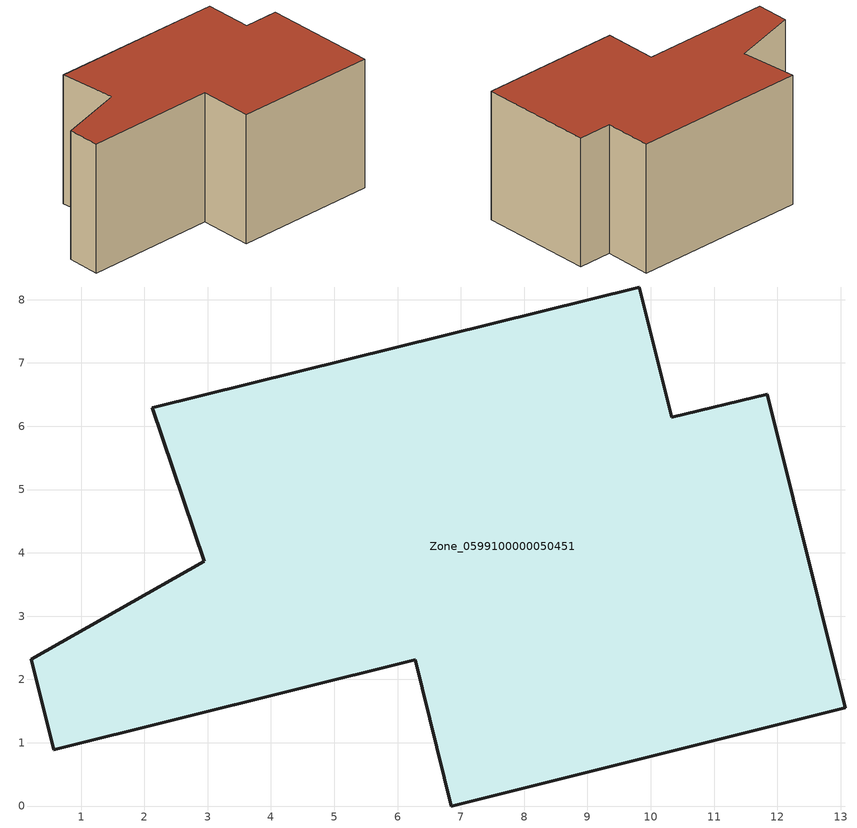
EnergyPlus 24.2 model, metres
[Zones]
Zone_0599100000050451
 floor ground (C_G): 6.85,0 6.28,2.31 0.57,0.89 0.21,2.32 2.94,3.87 2.13,6.29 9.82,8.2 10.33,6.14 11.84,6.51 13.07,1.55 z0
 wall outside (C_F): 6.28,2.31 6.85,0 13.07,1.55 11.84,6.51 10.33,6.14 9.82,8.2 2.13,6.29 2.94,3.87 0.21,2.32 0.57,0.89 6.28,2.31 z0:5.86
 roof outside (C_R): 2.13,6.29 2.94,3.87 0.21,2.32 0.57,0.89 6.28,2.31 6.85,0 13.07,1.55 11.84,6.51 10.33,6.14 9.82,8.2 z5.86
[BUILDING]
Pand.0599100000050451: North Axis=0; Terrain=City; Loads Convergence Tolerance Value=0.04; Temperature Convergence Tolerance Value=0.4; Solar Distribution=FullExterior; Maximum Number of Warmup Days=25; Minimum Number of Warmup Days=1
[Site:Location]
Rotterdam.The.Hague.AP_ZH_NLD Design_Conditions: Latitude=51.96; Longitude=4.45; Time Zone=1; Elevation=-4.5
[SITE:GROUNDTEMPERATURE:BUILDINGSURFACE]
18, 18, 18, 18, 18, 18, 18, 18, 18, 18, 18, 18
[MATERIAL] Thermal Absorptance=0.9; Solar Absorptance=0.7; Visible Absorptance=0.7
Name | Roughness | Thickness | Conductivity | Density | Specific Heat
G.TI.1965-1974 | MediumSmooth | 0.15 | 0.882353 | 540 | 1210
F.TI.1965-1974 | Rough | 0.3 | 0.697674 | 1920 | 840
R.TI.1965-1974 | MediumRough | 0.2 | 0.232558 | 1500 | 1000
[CONSTRUCTION]
C_G: G.TI.1965-1974
C_F: F.TI.1965-1974
C_R: R.TI.1965-1974
[ZONE]
Zone_0599100000050451: Type=1; Multiplier=1; Ceiling Height=Autocalculate; Volume=Autocalculate; Floor Area=autocalculate; Part of Total Floor Area=Yes
[ZONEINFILTRATION:DESIGNFLOWRATE]
Infil_Zone_0599100000050451: Zone or ZoneList or Space or SpaceList=Zone_0599100000050451; Schedule=AlwaysOn; Design Flow Rate Calculation Method=Flow/Area; Flow Rate per Floor Area=0.003; Constant Term Coefficient=1; Temperature Term Coefficient=0; Velocity Term Coefficient=0; Velocity Squared Term Coefficient=0
[HVACTEMPLATE:ZONE:IDEALLOADSAIRSYSTEM]
Zone_0599100000050451: Maximum Heating Supply Air Temperature=50; Minimum Cooling Supply Air Temperature=13; Maximum Heating Supply Air Humidity Ratio=0.0156; Minimum Cooling Supply Air Humidity Ratio=0.0077; Heating Limit=NoLimit; Cooling Limit=NoLimit; Dehumidification Control Type=ConstantSensibleHeatRatio; Cooling Sensible Heat Ratio=0.7; Dehumidification Setpoint=60; Humidification Control Type=None; Humidification Setpoint=30; Outdoor Air Method=None; Outdoor Air Flow Rate per Person=0.00944; Outdoor Air Flow Rate per Zone Floor Area=0; Outdoor Air Flow Rate per Zone=0; Demand Controlled Ventilation Type=None; Outdoor Air Economizer Type=NoEconomizer; Heat Recovery Type=None; Sensible Heat Recovery Effectiveness=0.7; Latent Heat Recovery Effectiveness=0.65
[ZONECONTROL:THERMOSTAT]
ThermostatControl_Zone_0599100000050451: Zone or ZoneList=Zone_0599100000050451; Control Type Schedule=DualSetpointControlType; Control 1=Thermostat_Zone_0599100000050451; Temperature Difference Between Cutout And Setpoint=0
[THERMOSTATSETPOINT:DUALSETPOINT]
Thermostat_Zone_0599100000050451: Heating Setpoint Temperature Schedule=HeatingSetpoint_Zone_0599100000050451; Cooling Setpoint Temperature Schedule=CoolingSetpoint_Zone_0599100000050451
[SCHEDULE:COMPACT]
HeatingSetpoint_Zone_0599100000050451: Through: 12/31, For: AllDays, Until: 24:00, 21
CoolingSetpoint_Zone_0599100000050451: Through: 12/31, For: AllDays, Until: 24:00, 24
DualSetpointControlType: Through: 12/31, For: AllDays, Until: 24:00, 4
AlwaysOn: Through: 12/31, For: AllDays, Until: 24:00, 1
